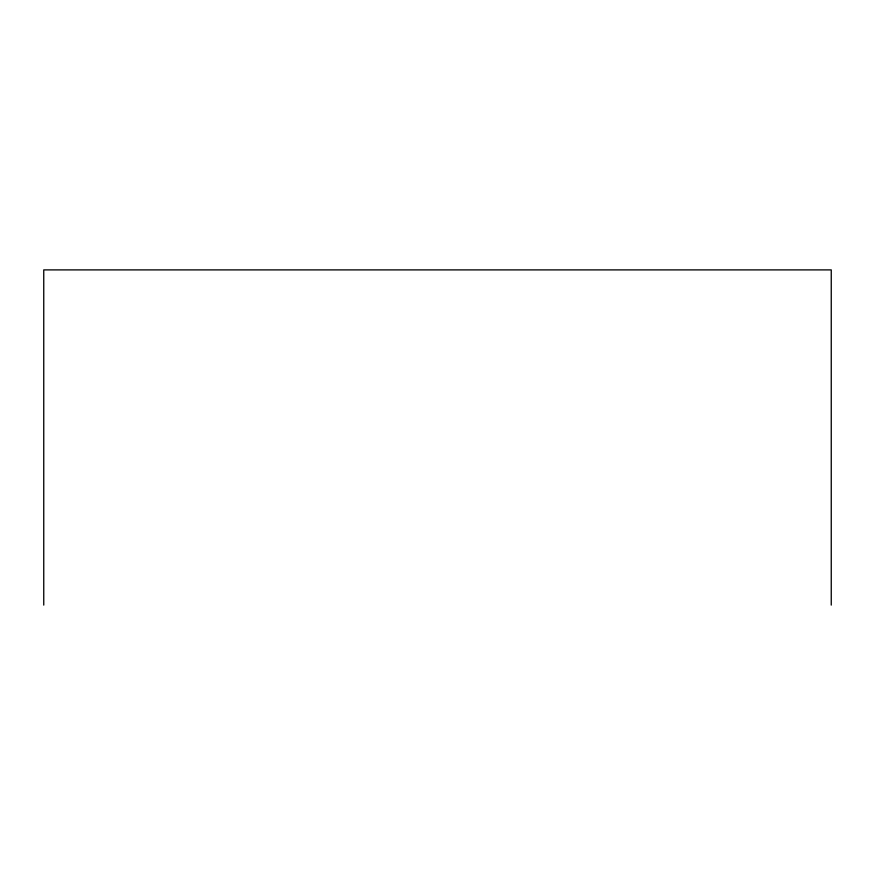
<?xml version="1.0" encoding="UTF-8"?>
<svg xmlns="http://www.w3.org/2000/svg" width="875" height="875" viewBox="0 0 875 875"><rect width="100%" height="100%" fill="white"/><g stroke="black" fill="none" stroke-linecap="round" stroke-linejoin="round"><path stroke-width="1.31" d="M831.25 605.106L831.25 269.894L43.75 269.894L43.75 605.106"/></g></svg>
